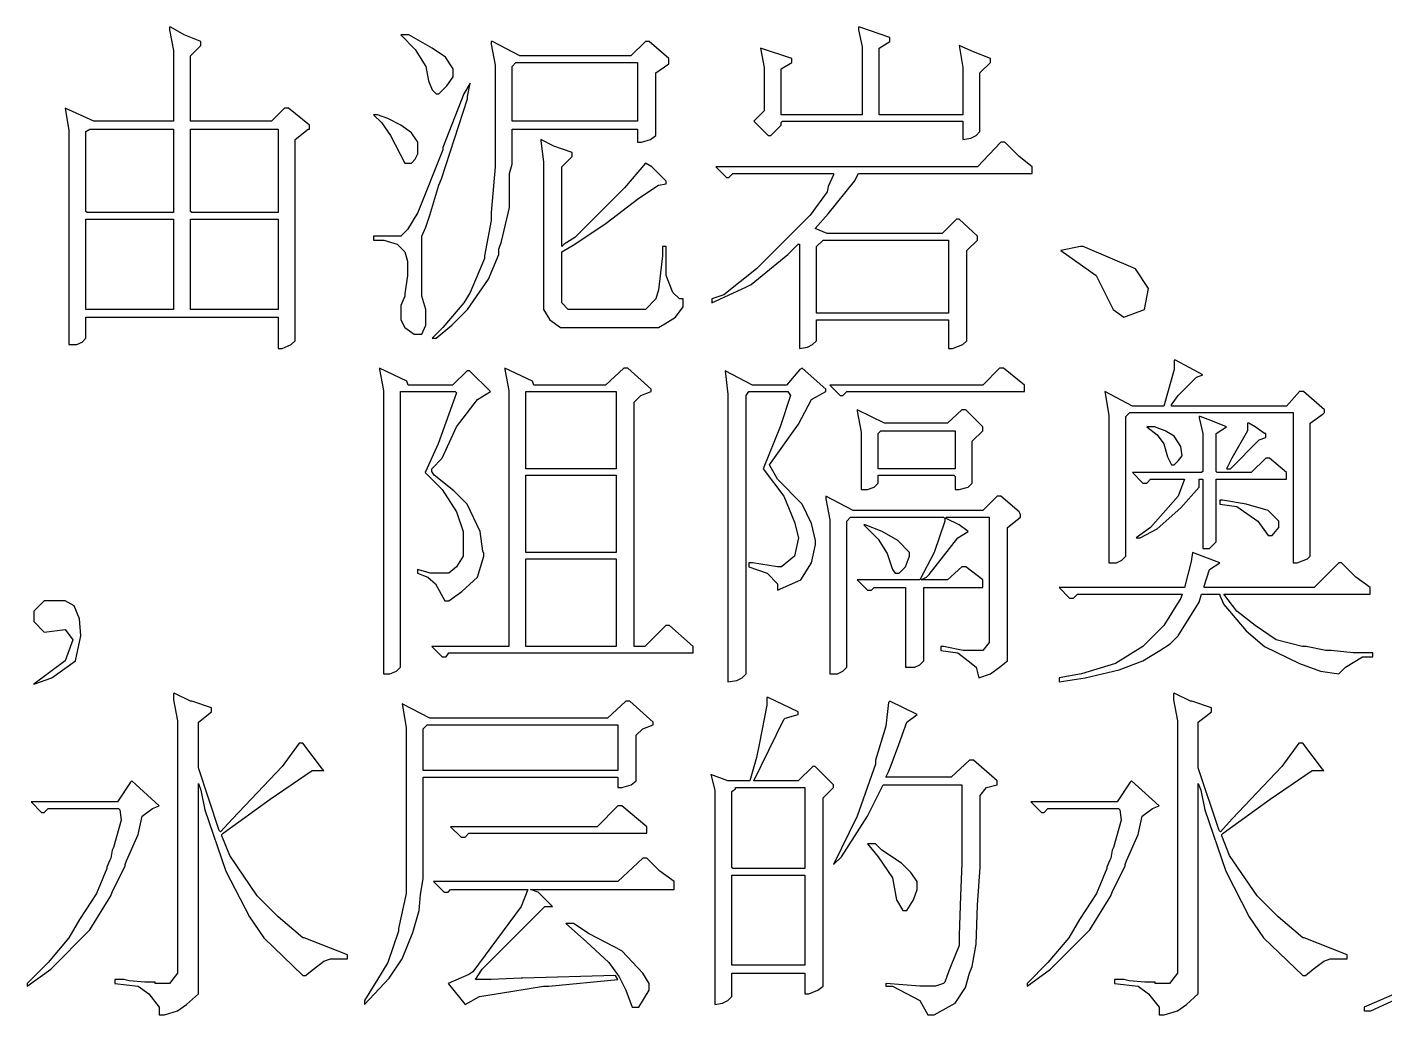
# Model space of a CAD drawing. Extents: x 94 to 452, y -72 to 1042.
# Drawn here: x 400.17 to 414.43, y 143.41 to 153.79 of the extents above; entities that cross this region are included whole.
import ezdxf

# ---------------------------------------------------------------- set-up
doc = ezdxf.new("R2010")
doc.units = 0
doc.header["$MEASUREMENT"] = 0
doc.layers.add('TREE_LAYER', color=7, linetype='Continuous')

msp = doc.modelspace()

# ---------------------------------------------------------------- linework, layer by layer
at = {"layer": 'TREE_LAYER', "elevation": 1017}
for points in [[(401.681894, 153.789439), (401.668168, 153.789439), (401.668168, 153.761988), (401.709345, 153.54238), (401.709345, 152.801204), (401.709345, 152.801204), (400.87209, 152.801204), (400.570129, 152.938459), (400.611306, 152.705126), (400.611306, 150.454145), (400.693658, 150.454145), (400.74856, 150.481596), (400.789737, 150.522773), (400.789737, 150.74238), (400.803462, 150.74238), (402.807384, 150.74238), (402.807384, 150.74238), (402.807384, 150.412969), (402.84856, 150.412969), (402.944639, 150.454145), (402.985815, 150.495322), (402.985815, 152.609047), (403.12307, 152.718851), (403.136796, 152.718851), (403.136796, 152.760027), (402.917188, 152.938459), (402.876011, 152.938459), (402.738757, 152.801204), (401.901502, 152.801204), (401.887776, 152.801204), (401.887776, 153.487478), (401.99758, 153.597282), (401.99758, 153.638459), (401.819149, 153.707086), (401.681894, 153.789439), (401.681894, 153.789439)], [(404.179588, 153.707086), (404.097235, 153.707086), (404.248215, 153.556106), (404.358019, 153.377675), (404.38547, 153.226694), (404.426647, 153.130616), (404.467823, 153.089439), (404.495274, 153.089439), (404.577627, 153.171792), (404.646255, 153.267871), (404.646255, 153.350224), (404.563902, 153.473753), (404.426647, 153.569831), (404.179588, 153.707086), (404.179588, 153.707086)], [(408.914537, 153.789439), (408.900812, 153.789439), (408.900812, 153.761988), (408.941988, 153.583557), (408.941988, 152.869831), (408.928262, 152.869831), (408.104733, 152.869831), (408.091008, 152.869831), (408.091008, 153.350224), (408.200812, 153.418851), (408.200812, 153.418851), (408.200812, 153.460027), (407.8714, 153.569831), (407.912576, 153.363949), (407.912576, 152.911008), (407.802772, 152.801204), (407.953753, 152.650224), (407.981204, 152.650224), (408.091008, 152.760027), (408.091008, 152.787478), (408.104733, 152.801204), (409.998851, 152.801204), (409.998851, 152.787478), (409.998851, 152.609047), (410.081204, 152.622773), (410.136106, 152.650224), (410.177282, 152.6914), (410.177282, 153.309047), (410.287086, 153.418851), (410.287086, 153.460027), (410.108655, 153.528655), (409.957674, 153.597282), (409.998851, 153.363949), (409.998851, 152.869831), (409.998851, 152.869831), (409.120419, 152.869831), (409.120419, 152.869831), (409.120419, 153.569831), (409.230223, 153.638459), (409.230223, 153.638459), (409.230223, 153.679635), (408.914537, 153.789439), (408.914537, 153.789439)], [(405.058019, 153.638459), (405.044294, 153.638459), (405.044294, 153.611008), (405.08547, 153.3914), (405.08547, 152.320812), (405.044294, 151.84042), (405.044294, 151.758067), (404.975666, 151.387478), (404.975666, 151.360027), (404.824686, 151.003165), (404.756059, 150.893361), (404.536451, 150.632576), (404.426647, 150.522773), (404.467823, 150.522773), (404.632529, 150.660027), (404.797235, 150.824733), (405.016843, 151.14042), (405.126647, 151.401204), (405.126647, 151.456106), (405.154098, 151.538459), (405.195274, 151.71689), (405.236451, 151.895322), (405.236451, 152.252184), (405.263902, 152.348263), (405.263902, 152.718851), (405.277627, 152.718851), (406.581549, 152.718851), (406.581549, 152.718851), (406.581549, 152.581596), (406.622725, 152.581596), (406.718804, 152.609047), (406.773706, 152.650224), (406.773706, 153.309047), (406.91096, 153.405126), (406.91096, 153.418851), (406.91096, 153.460027), (406.705078, 153.638459), (406.663902, 153.638459), (406.512921, 153.487478), (405.346255, 153.487478), (405.058019, 153.638459), (405.058019, 153.638459)], [(405.305078, 153.418851), (405.305078, 153.418851), (406.581549, 153.418851), (406.581549, 153.418851), (406.581549, 152.801204), (406.581549, 152.801204), (405.277627, 152.801204), (405.263902, 152.801204), (405.263902, 153.377675), (405.305078, 153.418851), (405.305078, 153.418851)], [(404.824686, 153.199243), (404.756059, 153.089439), (404.536451, 152.526694), (404.536451, 152.499243), (404.275666, 151.84042), (404.165862, 151.661988), (404.097235, 151.593361), (403.809, 151.593361), (403.809, 151.552184), (403.918804, 151.552184), (404.056059, 151.511008), (404.138411, 151.428655), (404.165862, 151.332576), (404.165862, 151.181596), (404.138411, 150.989439), (404.138411, 150.961988), (404.097235, 150.86591), (404.097235, 150.714929), (404.138411, 150.632576), (404.23449, 150.563949), (404.316843, 150.563949), (404.358019, 150.660027), (404.358019, 150.824733), (404.316843, 150.961988), (404.316843, 151.593361), (404.358019, 151.689439), (404.399196, 151.812969), (404.495274, 152.128655), (404.522725, 152.197282), (404.797235, 153.034537), (404.797235, 153.061988), (404.824686, 153.199243), (404.824686, 153.199243)], [(403.850176, 152.869831), (403.809, 152.869831), (403.891353, 152.787478), (403.987431, 152.650224), (404.138411, 152.361988), (404.207039, 152.361988), (404.248215, 152.403165), (404.275666, 152.458067), (404.275666, 152.581596), (404.207039, 152.677675), (404.097235, 152.760027), (403.95998, 152.828655), (403.850176, 152.869831), (403.850176, 152.869831)], [(400.830913, 152.718851), (400.830913, 152.718851), (401.709345, 152.718851), (401.709345, 152.718851), (401.709345, 151.854145), (401.709345, 151.84042), (400.803462, 151.84042), (400.789737, 151.854145), (400.789737, 152.6914), (400.830913, 152.718851), (400.830913, 152.718851)], [(401.887776, 152.718851), (401.901502, 152.718851), (402.807384, 152.718851), (402.807384, 152.718851), (402.807384, 151.854145), (402.807384, 151.84042), (401.901502, 151.84042), (401.887776, 151.854145), (401.887776, 152.718851), (401.887776, 152.718851)], [(405.565862, 152.609047), (405.565862, 152.609047), (405.565862, 152.595322), (405.593313, 152.375714), (405.593313, 150.824733), (405.661941, 150.714929), (405.771745, 150.632576), (406.801157, 150.632576), (406.869784, 150.673753), (406.979588, 150.74238), (407.061941, 150.852184), (407.061941, 150.934537), (407.020764, 150.934537), (406.952137, 151.003165), (406.88351, 151.181596), (406.88351, 151.483557), (406.842333, 151.483557), (406.842333, 151.387478), (406.801157, 151.030616), (406.773706, 150.934537), (406.663902, 150.824733), (405.854098, 150.824733), (405.78547, 150.893361), (405.78547, 151.428655), (405.922725, 151.511008), (406.252137, 151.730616), (406.595274, 151.9914), (406.801157, 152.128655), (406.88351, 152.14238), (406.88351, 152.169831), (406.732529, 152.320812), (406.663902, 152.361988), (406.444294, 152.101204), (405.922725, 151.579635), (405.812921, 151.511008), (405.78547, 151.483557), (405.78547, 151.497282), (405.78547, 152.320812), (405.895274, 152.430616), (405.895274, 152.471792), (405.703117, 152.54042), (405.565862, 152.609047), (405.565862, 152.609047)], [(410.438066, 152.581596), (410.39689, 152.581596), (410.149831, 152.320812), (407.404733, 152.320812), (407.514537, 152.211008), (407.541988, 152.211008), (407.583164, 152.252184), (408.640027, 152.252184), (408.640027, 152.238459), (408.585125, 152.114929), (408.5714, 152.060027), (408.392968, 151.812969), (407.830223, 151.250224), (407.487086, 150.975714), (407.363557, 150.934537), (407.363557, 150.893361), (407.720419, 151.058067), (407.775321, 151.085518), (408.159635, 151.401204), (408.269439, 151.511008), (408.283164, 151.511008), (408.283164, 150.412969), (408.365517, 150.426694), (408.420419, 150.454145), (408.461596, 150.495322), (408.461596, 150.701204), (408.461596, 150.714929), (409.84787, 150.714929), (409.84787, 150.701204), (409.84787, 150.412969), (409.889047, 150.412969), (409.998851, 150.454145), (410.040027, 150.495322), (410.040027, 151.44238), (410.149831, 151.552184), (410.149831, 151.593361), (409.957674, 151.771792), (409.930223, 151.771792), (409.779243, 151.620812), (408.5714, 151.620812), (408.44787, 151.675714), (408.585125, 151.826694), (408.859635, 152.169831), (408.900812, 152.252184), (410.726302, 152.252184), (410.726302, 152.320812), (410.589047, 152.430616), (410.438066, 152.581596), (410.438066, 152.581596)], [(400.789737, 151.771792), (400.803462, 151.771792), (401.709345, 151.771792), (401.709345, 151.771792), (401.709345, 150.824733), (401.709345, 150.824733), (400.803462, 150.824733), (400.789737, 150.824733), (400.789737, 151.771792), (400.789737, 151.771792)], [(401.887776, 151.771792), (401.901502, 151.771792), (402.807384, 151.771792), (402.807384, 151.771792), (402.807384, 150.824733), (402.807384, 150.824733), (401.901502, 150.824733), (401.887776, 150.824733), (401.887776, 151.771792), (401.887776, 151.771792)], [(408.530223, 151.552184), (408.530223, 151.552184), (409.84787, 151.552184), (409.84787, 151.552184), (409.84787, 150.783557), (409.84787, 150.783557), (408.461596, 150.783557), (408.461596, 150.783557), (408.461596, 151.483557), (408.530223, 151.552184), (408.530223, 151.552184)], [(411.261251, 151.483557), (411.2338, 151.483557), (411.027917, 151.44238), (411.398506, 151.181596), (411.576937, 150.824733), (411.686741, 150.74238), (411.906349, 150.824733), (411.947525, 151.044341), (411.81027, 151.250224), (411.261251, 151.483557), (411.261251, 151.483557)], [(412.230561, 150.289439), (412.216836, 150.289439), (412.216836, 150.193361), (412.107032, 149.809047), (411.77762, 149.809047), (411.489385, 149.960027), (411.530561, 149.712969), (411.530561, 148.161988), (411.612914, 148.161988), (411.667816, 148.189439), (411.708993, 148.230616), (411.708993, 149.699243), (411.750169, 149.74042), (413.465855, 149.74042), (413.465855, 149.726694), (413.465855, 148.161988), (413.507032, 148.161988), (413.616836, 148.203165), (413.644287, 148.230616), (413.644287, 149.630616), (413.781542, 149.726694), (413.795267, 149.74042), (413.795267, 149.767871), (413.575659, 149.960027), (413.534483, 149.960027), (413.397228, 149.809047), (412.189385, 149.809047), (412.189385, 149.809047), (412.189385, 149.822773), (412.258012, 149.918851), (412.450169, 150.111008), (412.518796, 150.138459), (412.230561, 150.289439), (412.230561, 150.289439)], [(403.871319, 150.207086), (403.871319, 150.207086), (403.871319, 150.193361), (403.912495, 149.973753), (403.912495, 146.995322), (403.981123, 146.995322), (404.04975, 147.022773), (404.090927, 147.063949), (404.090927, 149.946302), (404.090927, 149.960027), (404.667397, 149.960027), (404.681123, 149.946302), (404.488966, 149.411008), (404.351711, 149.109047), (404.530142, 148.930616), (404.681123, 148.697282), (404.74975, 148.4914), (404.74975, 148.230616), (404.681123, 148.120812), (404.59877, 148.052184), (404.406613, 148.052184), (404.269358, 148.093361), (404.269358, 148.052184), (404.379162, 148.011008), (404.461515, 147.94238), (404.557593, 147.763949), (404.571319, 147.763949), (404.59877, 147.763949), (404.736025, 147.860027), (404.900731, 148.011008), (404.969358, 148.230616), (404.969358, 148.258067), (404.955633, 148.285518), (404.928182, 148.4914), (404.790927, 148.779635), (404.653672, 148.91689), (404.447789, 149.081596), (404.420338, 149.122773), (404.420338, 149.150224), (404.530142, 149.260027), (404.681123, 149.589439), (404.900731, 149.877675), (405.037986, 149.960027), (404.818378, 150.179635), (404.790927, 150.179635), (404.639946, 150.028655), (404.17328, 150.028655), (404.159554, 150.069831), (403.871319, 150.207086), (403.871319, 150.207086)], [(405.188966, 150.207086), (405.188966, 150.207086), (405.188966, 150.193361), (405.230142, 149.973753), (405.230142, 147.283557), (405.216417, 147.283557), (404.420338, 147.283557), (404.530142, 147.173753), (404.571319, 147.173753), (404.59877, 147.214929), (407.165436, 147.214929), (407.165436, 147.283557), (406.918378, 147.503165), (406.877201, 147.503165), (406.657593, 147.283557), (406.547789, 147.283557), (406.547789, 147.283557), (406.547789, 149.850224), (406.616417, 149.918851), (406.726221, 149.960027), (406.726221, 149.987478), (406.479162, 150.207086), (406.437986, 150.207086), (406.245829, 150.028655), (405.490927, 150.028655), (405.477201, 150.069831), (405.188966, 150.207086), (405.188966, 150.207086)], [(408.311724, 150.207086), (408.284273, 150.193361), (408.147018, 150.028655), (407.790156, 150.028655), (407.50192, 150.179635), (407.529371, 149.932576), (407.529371, 146.912969), (407.62545, 146.926694), (407.680352, 146.954145), (407.721528, 146.995322), (407.721528, 149.918851), (407.748979, 149.960027), (408.160744, 149.960027), (408.188195, 149.918851), (408.078391, 149.589439), (407.89996, 149.150224), (408.119567, 148.861988), (408.229371, 148.587478), (408.270548, 148.422773), (408.229371, 148.230616), (408.092116, 148.120812), (408.05094, 148.120812), (407.790156, 148.161988), (407.748979, 148.161988), (407.748979, 148.120812), (407.941136, 148.052184), (408.05094, 147.94238), (408.05094, 147.873753), (408.05094, 147.873753), (408.297999, 147.983557), (408.407803, 148.161988), (408.448979, 148.354145), (408.448979, 148.395322), (408.407803, 148.573753), (408.311724, 148.779635), (408.05094, 149.04042), (407.968587, 149.1914), (408.270548, 149.61689), (408.407803, 149.877675), (408.558783, 149.960027), (408.558783, 149.987478), (408.311724, 150.207086), (408.311724, 150.207086)], [(410.42545, 150.207086), (410.384273, 150.207086), (410.205842, 150.028655), (408.59996, 150.028655), (408.709764, 149.918851), (408.737215, 149.918851), (408.778391, 149.960027), (410.645058, 149.960027), (410.645058, 150.028655), (410.42545, 150.207086), (410.42545, 150.207086)], [(405.408574, 149.946302), (405.408574, 149.960027), (406.355633, 149.960027), (406.355633, 149.946302), (406.355633, 149.150224), (406.355633, 149.150224), (405.408574, 149.150224), (405.408574, 149.150224), (405.408574, 149.946302), (405.408574, 149.946302)], [(408.888195, 149.767871), (408.888195, 149.767871), (408.888195, 149.754145), (408.929371, 149.534537), (408.929371, 148.930616), (408.997999, 148.930616), (409.066626, 148.958067), (409.107803, 148.999243), (409.107803, 149.081596), (409.903881, 149.081596), (409.917607, 149.067871), (409.917607, 148.930616), (409.958783, 148.930616), (410.054862, 148.958067), (410.096038, 148.999243), (410.096038, 149.438459), (410.205842, 149.548263), (410.205842, 149.589439), (410.027411, 149.767871), (409.986234, 149.767871), (409.835254, 149.630616), (409.17643, 149.630616), (408.888195, 149.767871), (408.888195, 149.767871)], [(412.491345, 149.699243), (412.47762, 149.699243), (412.47762, 149.685518), (412.518796, 149.520812), (412.518796, 149.122773), (412.505071, 149.109047), (411.77762, 149.109047), (411.887424, 148.999243), (411.9286, 148.999243), (411.969777, 149.04042), (412.32664, 149.04042), (412.32664, 149.04042), (412.258012, 148.861988), (411.969777, 148.532576), (411.818796, 148.422773), (411.859973, 148.422773), (412.038404, 148.518851), (412.285463, 148.738459), (412.47762, 148.958067), (412.47762, 149.04042), (412.505071, 149.04042), (412.518796, 149.04042), (412.518796, 148.312969), (412.587424, 148.312969), (412.656051, 148.381596), (412.656051, 149.04042), (412.669777, 149.04042), (413.397228, 149.04042), (413.397228, 149.109047), (413.218796, 149.260027), (413.17762, 149.260027), (413.02664, 149.109047), (412.669777, 149.109047), (412.656051, 149.122773), (412.656051, 149.520812), (412.765855, 149.589439), (412.601149, 149.658067), (412.491345, 149.699243), (412.491345, 149.699243)], [(412.010953, 149.589439), (411.9286, 149.589439), (412.038404, 149.507086), (412.107032, 149.411008), (412.148208, 149.273753), (412.189385, 149.1914), (412.216836, 149.1914), (412.258012, 149.232576), (412.299189, 149.287478), (412.285463, 149.383557), (412.216836, 149.493361), (412.120757, 149.548263), (412.010953, 149.589439), (412.010953, 149.589439)], [(412.999189, 149.630616), (412.985463, 149.630616), (412.985463, 149.548263), (412.820757, 149.260027), (412.765855, 149.150224), (412.807032, 149.150224), (413.108993, 149.452184), (413.17762, 149.479635), (413.17762, 149.520812), (413.163895, 149.520812), (413.067816, 149.589439), (412.999189, 149.630616), (412.999189, 149.630616)], [(409.135254, 149.548263), (409.148979, 149.548263), (409.903881, 149.548263), (409.917607, 149.548263), (409.917607, 149.150224), (409.903881, 149.150224), (409.107803, 149.150224), (409.107803, 149.150224), (409.107803, 149.520812), (409.135254, 149.548263), (409.135254, 149.548263)], [(405.408574, 149.067871), (405.408574, 149.081596), (406.355633, 149.081596), (406.355633, 149.067871), (406.355633, 148.271792), (406.355633, 148.271792), (405.408574, 148.271792), (405.408574, 148.271792), (405.408574, 149.067871), (405.408574, 149.067871)], [(408.558783, 148.861988), (408.558783, 148.861988), (408.558783, 148.834537), (408.59996, 148.614929), (408.59996, 146.995322), (408.682313, 146.995322), (408.737215, 147.022773), (408.778391, 147.063949), (408.778391, 148.601204), (408.819567, 148.64238), (409.794077, 148.64238), (409.807803, 148.628655), (409.807803, 148.601204), (409.697999, 148.271792), (409.547018, 147.983557), (408.888195, 147.983557), (408.997999, 147.873753), (409.039175, 147.873753), (409.066626, 147.901204), (409.396038, 147.901204), (409.396038, 147.901204), (409.396038, 147.063949), (409.492116, 147.063949), (409.547018, 147.0914), (409.588195, 147.132576), (409.588195, 147.901204), (409.588195, 147.901204), (410.205842, 147.901204), (410.205842, 147.983557), (410.027411, 148.120812), (409.986234, 148.120812), (409.835254, 147.983557), (409.560744, 147.983557), (409.560744, 147.983557), (409.615646, 148.011008), (409.643097, 148.038459), (409.945058, 148.422773), (410.054862, 148.4914), (409.958783, 148.560027), (409.821528, 148.628655), (409.821528, 148.64238), (410.274469, 148.64238), (410.274469, 148.628655), (410.274469, 147.324733), (410.205842, 147.24238), (409.99996, 147.24238), (409.794077, 147.283557), (409.766626, 147.283557), (409.766626, 147.24238), (409.945058, 147.214929), (410.054862, 147.132576), (410.137215, 147.063949), (410.164666, 146.954145), (410.288195, 146.995322), (410.384273, 147.063949), (410.466626, 147.132576), (410.466626, 148.532576), (410.603881, 148.64238), (410.603881, 148.669831), (410.590156, 148.697282), (410.397999, 148.861988), (410.356822, 148.861988), (410.205842, 148.711008), (408.847018, 148.711008), (408.558783, 148.861988), (408.558783, 148.861988)], [(412.724679, 148.820812), (412.697228, 148.820812), (412.697228, 148.779635), (412.875659, 148.752184), (413.095267, 148.601204), (413.205071, 148.450224), (413.246247, 148.450224), (413.314875, 148.532576), (413.314875, 148.601204), (413.205071, 148.711008), (412.971738, 148.779635), (412.724679, 148.820812), (412.724679, 148.820812)], [(408.970548, 148.560027), (408.956822, 148.560027), (409.107803, 148.409047), (409.203881, 148.258067), (409.217607, 148.21689), (409.258783, 148.093361), (409.286234, 148.052184), (409.327411, 148.052184), (409.396038, 148.120812), (409.437215, 148.230616), (409.437215, 148.271792), (409.313685, 148.395322), (409.148979, 148.4914), (408.970548, 148.560027), (408.970548, 148.560027)], [(405.408574, 148.189439), (405.408574, 148.203165), (406.355633, 148.203165), (406.355633, 148.189439), (406.355633, 147.283557), (406.355633, 147.283557), (405.408574, 147.283557), (405.408574, 147.283557), (405.408574, 148.189439), (405.408574, 148.189439)], [(412.408993, 148.271792), (412.408993, 148.271792), (412.395267, 148.175714), (412.32664, 147.901204), (411.008993, 147.901204), (411.118796, 147.7914), (411.159973, 147.7914), (411.201149, 147.832576), (412.299189, 147.832576), (412.299189, 147.832576), (412.285463, 147.7914), (412.107032, 147.503165), (411.887424, 147.283557), (411.599189, 147.105126), (411.242326, 146.995322), (411.008993, 146.954145), (411.008993, 146.912969), (411.283502, 146.954145), (411.640365, 147.036498), (411.887424, 147.132576), (412.065855, 147.24238), (412.175659, 147.311008), (412.258012, 147.393361), (412.47762, 147.750224), (412.505071, 147.832576), (412.697228, 147.832576), (412.697228, 147.818851), (412.738404, 147.722773), (412.971738, 147.448263), (413.163895, 147.283557), (413.534483, 147.105126), (413.754091, 147.022773), (413.946247, 146.995322), (414.014875, 147.063949), (414.193306, 147.173753), (414.30311, 147.173753), (414.30311, 147.214929), (414.097228, 147.214929), (413.863895, 147.24238), (413.808993, 147.24238), (413.60311, 147.283557), (413.561934, 147.283557), (413.287424, 147.352184), (413.067816, 147.503165), (412.875659, 147.654145), (412.738404, 147.832576), (412.738404, 147.832576), (414.275659, 147.832576), (414.275659, 147.901204), (414.124679, 148.011008), (413.973698, 148.161988), (413.946247, 148.161988), (413.685463, 147.901204), (412.532522, 147.901204), (412.532522, 147.914929), (412.587424, 148.093361), (412.697228, 148.161988), (412.408993, 148.271792), (412.408993, 148.271792)], [(400.570129, 147.763949), (400.350521, 147.763949), (400.240717, 147.654145), (400.240717, 147.544341), (400.350521, 147.434537), (400.570129, 147.461988), (400.652482, 147.352184), (400.570129, 147.132576), (400.240717, 146.885518), (400.432874, 146.954145), (400.679933, 147.132576), (400.734835, 147.393361), (400.721109, 147.571792), (400.666207, 147.709047), (400.570129, 147.763949), (400.570129, 147.763949)], [(401.72307, 146.789439), (401.709345, 146.789439), (401.709345, 146.720812), (401.750521, 146.501204), (401.750521, 143.852184), (401.668168, 143.74238), (401.517188, 143.74238), (401.517188, 143.756106), (401.407384, 143.756106), (401.407384, 143.756106), (401.242678, 143.769831), (401.187776, 143.783557), (401.091698, 143.783557), (401.091698, 143.74238), (401.338757, 143.714929), (401.44856, 143.632576), (401.558364, 143.495322), (401.558364, 143.495322), (401.558364, 143.412969), (401.613266, 143.412969), (401.750521, 143.454145), (401.8466, 143.522773), (401.970129, 143.632576), (401.970129, 145.84238), (401.970129, 145.84238), (401.99758, 145.773753), (402.038757, 145.567871), (402.258364, 144.922773), (402.505423, 144.44238), (402.656404, 144.222773), (403.068168, 143.824733), (403.095619, 143.824733), (403.177972, 143.893361), (403.287776, 143.975714), (403.356404, 144.003165), (403.534835, 144.003165), (403.534835, 144.044341), (403.534835, 144.044341), (403.081894, 144.222773), (403.068168, 144.222773), (402.807384, 144.44238), (402.587776, 144.661988), (402.299541, 145.087478), (402.217188, 145.293361), (402.217188, 145.307086), (402.230913, 145.320812), (402.725031, 145.677675), (403.164247, 145.979635), (403.177972, 145.979635), (403.287776, 145.979635), (403.274051, 145.993361), (403.068168, 146.267871), (403.068168, 146.267871), (403.026992, 146.267871), (402.84856, 146.020812), (402.326992, 145.471792), (402.203462, 145.334537), (402.189737, 145.348263), (401.970129, 146.007086), (401.970129, 146.487478), (402.107384, 146.597282), (402.107384, 146.597282), (402.107384, 146.638459), (401.901502, 146.707086), (401.887776, 146.707086), (401.72307, 146.789439), (401.72307, 146.789439)], [(406.499541, 146.707086), (406.458364, 146.707086), (406.266207, 146.528655), (404.399541, 146.528655), (404.111306, 146.679635), (404.152482, 146.432576), (404.152482, 144.689439), (404.070129, 144.318851), (404.070129, 144.2914), (403.960325, 143.961988), (403.850521, 143.783557), (403.713266, 143.563949), (403.713266, 143.522773), (403.974051, 143.797282), (404.111306, 144.003165), (404.221109, 144.277675), (404.289737, 144.511008), (404.303462, 144.675714), (404.330913, 144.84042), (404.330913, 145.897282), (404.330913, 145.911008), (406.376011, 145.911008), (406.376011, 145.897282), (406.376011, 145.801204), (406.417188, 145.801204), (406.513266, 145.828655), (406.568168, 145.869831), (406.568168, 146.350224), (406.636796, 146.418851), (406.7466, 146.460027), (406.7466, 146.487478), (406.499541, 146.707086), (406.499541, 146.707086)], [(407.954443, 146.748263), (407.940717, 146.748263), (407.940717, 146.66591), (407.858364, 146.254145), (407.830913, 146.11689), (407.762286, 145.869831), (407.74856, 145.869831), (407.528953, 145.869831), (407.350521, 145.938459), (407.391698, 145.773753), (407.391698, 143.522773), (407.474051, 143.536498), (407.528953, 143.563949), (407.570129, 143.605126), (407.570129, 143.852184), (407.583855, 143.852184), (408.338757, 143.852184), (408.338757, 143.852184), (408.338757, 143.632576), (408.379933, 143.632576), (408.476011, 143.673753), (408.530913, 143.714929), (408.530913, 145.6914), (408.640717, 145.801204), (408.640717, 145.828655), (408.44856, 146.020812), (408.421109, 146.020812), (408.270129, 145.869831), (407.803462, 145.869831), (407.803462, 145.869831), (408.119149, 146.514929), (408.132874, 146.528655), (408.270129, 146.569831), (408.270129, 146.597282), (407.954443, 146.748263), (407.954443, 146.748263)], [(409.230913, 146.707086), (409.217188, 146.693361), (409.189737, 146.446302), (409.079933, 146.089439), (409.079933, 146.048263), (408.887776, 145.499243), (408.640717, 144.9914), (408.72307, 145.073753), (408.99758, 145.499243), (409.162286, 145.828655), (409.985815, 145.828655), (409.985815, 145.828655), (409.985815, 145.005126), (409.985815, 145.005126), (409.97209, 144.661988), (409.958364, 144.250224), (409.958364, 144.14042), (409.876011, 143.934537), (409.84856, 143.86591), (409.807384, 143.756106), (409.793658, 143.74238), (409.711306, 143.714929), (409.5466, 143.714929), (409.189737, 143.74238), (409.189737, 143.714929), (409.258364, 143.714929), (409.5466, 143.563949), (409.628953, 143.412969), (409.69758, 143.412969), (409.917188, 143.536498), (410.026992, 143.701204), (410.068168, 143.852184), (410.095619, 143.920812), (410.136796, 144.154145), (410.150521, 144.56591), (410.177972, 144.963949), (410.177972, 145.718851), (410.2466, 145.801204), (410.356404, 145.828655), (410.356404, 145.869831), (410.109345, 146.089439), (410.068168, 146.089439), (409.876011, 145.911008), (409.189737, 145.911008), (409.189737, 145.911008), (409.217188, 145.96591), (409.244639, 146.034537), (409.326992, 146.254145), (409.409345, 146.487478), (409.519149, 146.569831), (409.230913, 146.707086), (409.230913, 146.707086)], [(412.22307, 146.789439), (412.209345, 146.789439), (412.209345, 146.720812), (412.250521, 146.501204), (412.250521, 143.852184), (412.168168, 143.74238), (412.017188, 143.74238), (412.017188, 143.756106), (411.907384, 143.756106), (411.907384, 143.756106), (411.742678, 143.769831), (411.687776, 143.783557), (411.591698, 143.783557), (411.591698, 143.74238), (411.838757, 143.714929), (411.94856, 143.632576), (412.058364, 143.495322), (412.058364, 143.495322), (412.058364, 143.412969), (412.113266, 143.412969), (412.250521, 143.454145), (412.3466, 143.522773), (412.470129, 143.632576), (412.470129, 145.84238), (412.470129, 145.84238), (412.49758, 145.773753), (412.538757, 145.567871), (412.758364, 144.922773), (413.005423, 144.44238), (413.156404, 144.222773), (413.568168, 143.824733), (413.595619, 143.824733), (413.677972, 143.893361), (413.787776, 143.975714), (413.856404, 144.003165), (414.034835, 144.003165), (414.034835, 144.044341), (414.034835, 144.044341), (413.581894, 144.222773), (413.568168, 144.222773), (413.307384, 144.44238), (413.087776, 144.661988), (412.799541, 145.087478), (412.717188, 145.293361), (412.717188, 145.307086), (412.730913, 145.320812), (413.225031, 145.677675), (413.664247, 145.979635), (413.677972, 145.979635), (413.787776, 145.979635), (413.774051, 145.993361), (413.568168, 146.267871), (413.568168, 146.267871), (413.526992, 146.267871), (413.34856, 146.020812), (412.826992, 145.471792), (412.703462, 145.334537), (412.689737, 145.348263), (412.470129, 146.007086), (412.470129, 146.487478), (412.607384, 146.597282), (412.607384, 146.597282), (412.607384, 146.638459), (412.401502, 146.707086), (412.387776, 146.707086), (412.22307, 146.789439), (412.22307, 146.789439)], [(404.358364, 146.446302), (404.37209, 146.460027), (406.376011, 146.460027), (406.376011, 146.446302), (406.376011, 145.979635), (406.376011, 145.979635), (404.330913, 145.979635), (404.330913, 145.979635), (404.330913, 146.418851), (404.358364, 146.446302), (404.358364, 146.446302)], [(401.270129, 145.869831), (401.256404, 145.856106), (401.119149, 145.650224), (400.213266, 145.650224), (400.32307, 145.54042), (400.350521, 145.54042), (400.391698, 145.581596), (401.132874, 145.581596), (401.1466, 145.567871), (401.160325, 145.458067), (401.077972, 145.169831), (401.064247, 145.14238), (401.050521, 145.060027), (401.036796, 145.032576), (401.009345, 144.963949), (401.009345, 144.950224), (400.899541, 144.689439), (400.721109, 144.414929), (400.611306, 144.222773), (400.391698, 143.961988), (400.17209, 143.74238), (400.17209, 143.714929), (400.419149, 143.893361), (400.830913, 144.305126), (401.050521, 144.661988), (401.064247, 144.703165), (401.201502, 144.977675), (401.201502, 144.9914), (401.215227, 145.032576), (401.338757, 145.307086), (401.379933, 145.499243), (401.489737, 145.581596), (401.558364, 145.609047), (401.270129, 145.869831), (401.270129, 145.869831)], [(411.770129, 145.869831), (411.756404, 145.856106), (411.619149, 145.650224), (410.713266, 145.650224), (410.82307, 145.54042), (410.850521, 145.54042), (410.891698, 145.581596), (411.632874, 145.581596), (411.6466, 145.567871), (411.660325, 145.458067), (411.577972, 145.169831), (411.564247, 145.14238), (411.550521, 145.060027), (411.536796, 145.032576), (411.509345, 144.963949), (411.509345, 144.950224), (411.399541, 144.689439), (411.221109, 144.414929), (411.111306, 144.222773), (410.891698, 143.961988), (410.67209, 143.74238), (410.67209, 143.714929), (410.919149, 143.893361), (411.330913, 144.305126), (411.550521, 144.661988), (411.564247, 144.703165), (411.701502, 144.977675), (411.701502, 144.9914), (411.715227, 145.032576), (411.838757, 145.307086), (411.879933, 145.499243), (411.989737, 145.581596), (412.058364, 145.609047), (411.770129, 145.869831), (411.770129, 145.869831)], [(407.611306, 145.787478), (407.611306, 145.801204), (408.338757, 145.801204), (408.338757, 145.787478), (408.338757, 144.963949), (408.338757, 144.950224), (407.583855, 144.950224), (407.570129, 144.963949), (407.570129, 145.760027), (407.611306, 145.787478), (407.611306, 145.787478)], [(406.417188, 145.609047), (406.376011, 145.609047), (406.156404, 145.389439), (404.619149, 145.389439), (404.728953, 145.279635), (404.770129, 145.279635), (404.811306, 145.320812), (406.677972, 145.320812), (406.677972, 145.389439), (406.417188, 145.609047), (406.417188, 145.609047)], [(409.079933, 145.211008), (408.99758, 145.211008), (409.107384, 145.073753), (409.258364, 144.854145), (409.299541, 144.620812), (409.368168, 144.511008), (409.409345, 144.511008), (409.477972, 144.620812), (409.519149, 144.730616), (409.519149, 144.812969), (409.450521, 144.909047), (409.354443, 145.005126), (409.14856, 145.14238), (409.079933, 145.211008), (409.079933, 145.211008)], [(406.677972, 145.060027), (406.636796, 145.060027), (406.376011, 144.812969), (404.440717, 144.812969), (404.550521, 144.703165), (404.591698, 144.703165), (404.619149, 144.730616), (405.428953, 144.730616), (405.428953, 144.730616), (405.360325, 144.552184), (404.852482, 143.86591), (404.811306, 143.838459), (404.591698, 143.74238), (404.770129, 143.522773), (404.921109, 143.605126), (405.250521, 143.660027), (405.593658, 143.714929), (405.64856, 143.714929), (406.376011, 143.783557), (406.34856, 143.824733), (405.374051, 143.797282), (405.360325, 143.797282), (405.044639, 143.783557), (405.044639, 143.783557), (404.893658, 143.783557), (404.879933, 143.783557), (404.94856, 143.893361), (405.607384, 144.552184), (405.689737, 144.552184), (405.538757, 144.703165), (405.456404, 144.730616), (405.456404, 144.730616), (405.456404, 144.730616), (406.966207, 144.730616), (406.966207, 144.812969), (406.815227, 144.922773), (406.677972, 145.060027), (406.677972, 145.060027)], [(407.570129, 144.881596), (407.583855, 144.881596), (408.338757, 144.881596), (408.338757, 144.881596), (408.338757, 143.934537), (408.338757, 143.934537), (407.583855, 143.934537), (407.570129, 143.934537), (407.570129, 144.881596), (407.570129, 144.881596)], [(405.909345, 144.373753), (405.826992, 144.373753), (406.0466, 144.181596), (406.279933, 143.961988), (406.389737, 143.811008), (406.458364, 143.673753), (406.526992, 143.495322), (406.595619, 143.495322), (406.705423, 143.673753), (406.705423, 143.74238), (406.636796, 143.852184), (406.417188, 144.085518), (406.074051, 144.263949), (405.909345, 144.373753), (405.909345, 144.373753)], [(414.625031, 143.673753), (414.213266, 143.495322), (414.213266, 143.454145), (414.281894, 143.454145), (414.844639, 143.714929)]]:
    msp.add_lwpolyline(points, dxfattribs=at)

doc.saveas('drawing.dxf')
